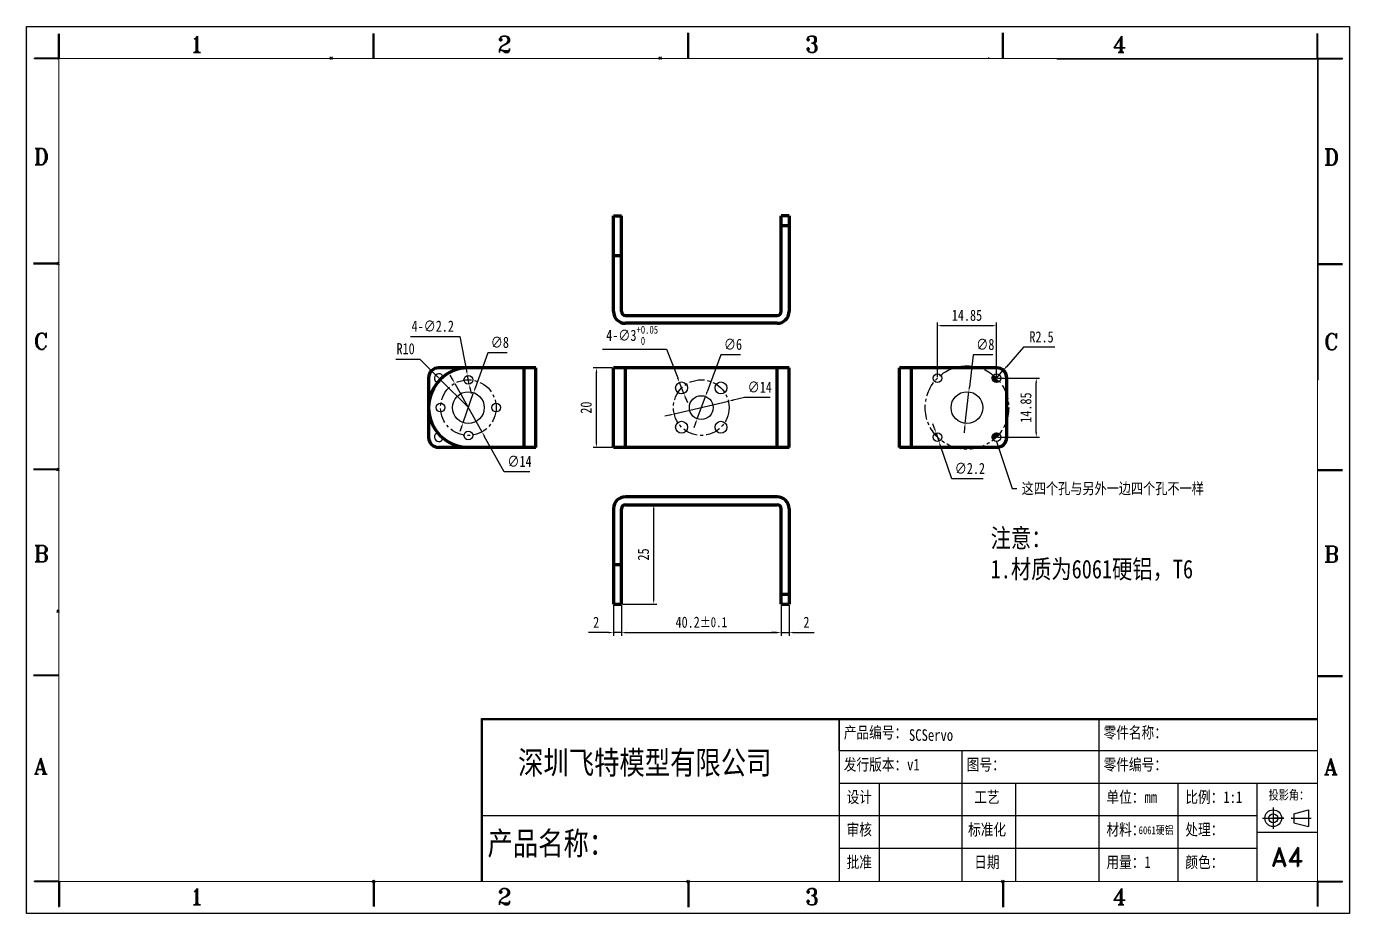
# Model space of a CAD drawing. Header units: millimetres. Extents: x 972 to 22744, y 47 to 2548.
# Drawn here: x 22411 to 22744, y 1876.1 to 2099.2 of the extents above; entities that cross this region are included whole.
import ezdxf

# ---------------------------------------------------------------- set-up
doc = ezdxf.new("R2010")
doc.units = ezdxf.units.MM
doc.header["$LTSCALE"] = 10
doc.header["$PDMODE"] = 3
doc.header["$PDSIZE"] = 0.3125
doc.linetypes.add('CENTER', pattern=[0.6, 0.375, -0.075, 0.075, -0.075])
doc.layers.get('0').update_dxf_attribs({"linetype": 'CONTINUOUS'})
doc.layers.get('Defpoints').update_dxf_attribs({"linetype": 'CONTINUOUS'})
for name, color, linetype in [('02___PRT_ALL_AXES', 7, 'CONTINUOUS'), ('1轮廓实线层', 7, 'CONTINUOUS'), ('Layer1', 7, 'CONTINUOUS')]:
    doc.layers.add(name, color=color, linetype=linetype)
doc.layers.add('7_ALL_FEATURES', color=7, linetype='CONTINUOUS', lineweight=100)
doc.layers.add('图框', color=7, linetype='CONTINUOUS', lineweight=30)
doc.styles.add('ROMAND', font='romand.shx')
doc.styles.add('ROMANT', font='romant.shx')
doc.styles.get("Standard").update_dxf_attribs({"font": 'txt', "width": 0.8})
doc.dimstyles.new('lqq', dxfattribs={"dimscale": 0.8, "dimtxt": 3.5, "dimasz": 1.5, "dimexe": 1, "dimexo": 0.3, "dimgap": 1.5, "dimtad": 1, "dimtoh": 1, "dimdsep": 46, "dimtxsty": 'Standard', "dimcen": 2.5, "dimclrd": 4, "dimclre": 4, "dimclrt": 3, "dimazin": 2, "dimtfac": 0.714286, "dimtmove": 0, "dimatfit": 3, "dimfxl": 0, "dimtolj": 1, "dimtzin": 0, "dimlwd": -1, "dimlwe": -1, "dimarcsym": 0})

# ---------------------------------------------------------------- blocks, each defined once
blk = doc.blocks.new('*D11')
at = {"layer": '1轮廓实线层', "color": 4}
for p, q in [((22518.22, 2010.48), (22517.63, 2011.53)), ((22518.8, 2009.43), (22525.66, 1997.22)), ((22531.28, 1987.21), (22526.24, 1996.18)), ((22537.71, 1987.21), (22531.28, 1987.21))]:
    blk.add_line(p, q, dxfattribs=at)
at = {"layer": '1轮廓实线层', "color": 4, "lineweight": -3}
for points in [[(22518.39, 2010.58), (22518.04, 2010.38), (22518.8, 2009.43)], [(22526.42, 1996.28), (22526.07, 1996.08), (22525.66, 1997.22)]]:
    blk.add_solid(points, dxfattribs=at)
at = {"layer": 'Defpoints', "color": 0, "lineweight": -3}
for p in [(22518.8, 2009.43), (22525.66, 1997.22)]:
    blk.add_point(p, dxfattribs=at)
at = {"layer": '1轮廓实线层', "color": 3, "lineweight": -3, "insert": (22535.09, 1989.81), "char_height": 2.8, "attachment_point": 5}
blk.add_mtext('\\A1;∅14', dxfattribs=at)
blk = doc.blocks.new('*D12')
at = {"layer": '1轮廓实线层', "color": 4}
for p, q in [((22561.98, 1978.9), (22569.67, 1978.9)), ((22568.87, 1955.1), (22568.87, 1977.7)), ((22560.98, 1953.9), (22569.67, 1953.9))]:
    blk.add_line(p, q, dxfattribs=at)
at = {"layer": '1轮廓实线层', "color": 4, "lineweight": -3}
for points in [[(22568.67, 1977.7), (22569.07, 1977.7), (22568.87, 1978.9)], [(22568.67, 1955.1), (22569.07, 1955.1), (22568.87, 1953.9)]]:
    blk.add_solid(points, dxfattribs=at)
at = {"layer": 'Defpoints', "color": 0, "lineweight": -3}
for p in [(22561.74, 1978.9), (22568.87, 1978.9), (22560.74, 1953.9)]:
    blk.add_point(p, dxfattribs=at)
at = {"layer": '1轮廓实线层', "color": 3, "lineweight": -3, "insert": (22566.27, 1966.4), "char_height": 2.8, "attachment_point": 5, "rotation": 90}
blk.add_mtext('\\A1;25', dxfattribs=at)
blk = doc.blocks.new('*D13')
at = {"layer": '1轮廓实线层', "color": 4}
for p, q in [((22556.02, 2017.99), (22572.05, 2017.99)), ((22572.05, 2017.99), (22574.9, 2010.79)), ((22576.44, 2006.88), (22575.34, 2009.67)), ((22576.88, 2005.77), (22577.33, 2004.65))]:
    blk.add_line(p, q, dxfattribs=at)
at = {"layer": '1轮廓实线层', "color": 4, "lineweight": -3}
for points in [[(22575.08, 2010.86), (22574.71, 2010.72), (22575.34, 2009.67)], [(22577.07, 2005.84), (22576.7, 2005.69), (22576.44, 2006.88)]]:
    blk.add_solid(points, dxfattribs=at)
at = {"layer": 'Defpoints', "color": 0, "lineweight": -3}
for p in [(22575.34, 2009.67), (22576.44, 2006.88)]:
    blk.add_point(p, dxfattribs=at)
at = {"layer": '1轮廓实线层', "color": 3, "lineweight": -3, "insert": (22563.44, 2021.52), "char_height": 2.8, "attachment_point": 5}
blk.add_mtext('\\A1;4-∅3{\\H2.000001;\\S+0.05^  0;}', dxfattribs=at)
blk = doc.blocks.new('*D14')
at = {"layer": '1轮廓实线层', "color": 4}
for p, q in [((22574.03, 2001.73), (22587.66, 2004.93)), ((22591.74, 2005.89), (22588.82, 2005.2)), ((22598.17, 2005.89), (22591.74, 2005.89)), ((22572.86, 2001.45), (22571.69, 2001.18))]:
    blk.add_line(p, q, dxfattribs=at)
at = {"layer": '1轮廓实线层', "color": 4, "lineweight": -3}
for points in [[(22588.78, 2005.4), (22588.87, 2005.01), (22587.66, 2004.93)], [(22572.81, 2001.65), (22572.9, 2001.26), (22574.03, 2001.73)]]:
    blk.add_solid(points, dxfattribs=at)
at = {"layer": 'Defpoints', "color": 0, "lineweight": -3}
for p in [(22587.66, 2004.93), (22574.03, 2001.73)]:
    blk.add_point(p, dxfattribs=at)
at = {"layer": '1轮廓实线层', "color": 3, "lineweight": -3, "insert": (22595.55, 2008.49), "char_height": 2.8, "attachment_point": 5}
blk.add_mtext('\\A1;∅14', dxfattribs=at)
blk = doc.blocks.new('*D15')
at = {"layer": '1轮廓实线层', "color": 4}
for p, q in [((22585.74, 2016.63), (22582.29, 2007.27)), ((22590.67, 2016.63), (22585.74, 2016.63)), ((22579.8, 2000.51), (22581.88, 2006.14)), ((22579.39, 1999.39), (22578.97, 1998.26))]:
    blk.add_line(p, q, dxfattribs=at)
at = {"layer": '1轮廓实线层', "color": 4, "lineweight": -3}
for points in [[(22582.1, 2007.34), (22582.48, 2007.2), (22581.88, 2006.14)], [(22579.2, 1999.46), (22579.58, 1999.32), (22579.8, 2000.51)]]:
    blk.add_solid(points, dxfattribs=at)
at = {"layer": 'Defpoints', "color": 0, "lineweight": -3}
for p in [(22581.88, 2006.14), (22579.8, 2000.51)]:
    blk.add_point(p, dxfattribs=at)
at = {"layer": '1轮廓实线层', "color": 3, "lineweight": -3, "insert": (22588.81, 2019.23), "char_height": 2.8, "attachment_point": 5}
blk.add_mtext('\\A1;∅6', dxfattribs=at)
blk = doc.blocks.new('*D16')
at = {"layer": '1轮廓实线层', "color": 4}
for p, q in [((22661.89, 2018.5), (22657.63, 2013.62)), ((22669.81, 2018.5), (22661.89, 2018.5)), ((22655.19, 2010.83), (22656.84, 2012.71))]:
    blk.add_line(p, q, dxfattribs=at)
at = {"layer": '1轮廓实线层', "color": 4, "lineweight": -3}
blk.add_solid([(22657.48, 2013.75), (22657.78, 2013.48), (22656.84, 2012.71)], dxfattribs=at)
at = {"layer": 'Defpoints', "color": 0, "lineweight": -3}
for p in [(22655.19, 2010.83), (22656.84, 2012.71)]:
    blk.add_point(p, dxfattribs=at)
at = {"layer": '1轮廓实线层', "color": 3, "lineweight": -3, "insert": (22666.45, 2021.1), "char_height": 2.8, "attachment_point": 5}
blk.add_mtext('\\A1;R2.5', dxfattribs=at)
blk = doc.blocks.new('*D17')
at = {"layer": '1轮廓实线层', "color": 4}
for p, q in [((22639.52, 1998.08), (22639.13, 1999.21)), ((22639.91, 1996.94), (22640.62, 1994.86)), ((22643.86, 1985.42), (22641.01, 1993.73)), ((22651.78, 1985.42), (22643.86, 1985.42))]:
    blk.add_line(p, q, dxfattribs=at)
at = {"layer": '1轮廓实线层', "color": 4, "lineweight": -3}
for points in [[(22639.71, 1998.14), (22639.33, 1998.01), (22639.91, 1996.94)], [(22641.2, 1993.79), (22640.82, 1993.66), (22640.62, 1994.86)]]:
    blk.add_solid(points, dxfattribs=at)
at = {"layer": 'Defpoints', "color": 0, "lineweight": -3}
for p in [(22639.91, 1996.94), (22640.62, 1994.86)]:
    blk.add_point(p, dxfattribs=at)
at = {"layer": '1轮廓实线层', "color": 3, "lineweight": -3, "insert": (22648.42, 1988.02), "char_height": 2.8, "attachment_point": 5}
blk.add_mtext('\\A1;∅2.2', dxfattribs=at)
blk = doc.blocks.new('*D18')
at = {"layer": '1轮廓实线层', "color": 4}
for p, q in [((22640.27, 2010.99), (22640.27, 2024.74)), ((22655.12, 2010.99), (22655.12, 2024.74)), ((22653.92, 2023.94), (22641.47, 2023.94))]:
    blk.add_line(p, q, dxfattribs=at)
at = {"layer": '1轮廓实线层', "color": 4, "lineweight": -3}
for points in [[(22641.47, 2024.14), (22641.47, 2023.74), (22640.27, 2023.94)], [(22653.92, 2024.14), (22653.92, 2023.74), (22655.12, 2023.94)]]:
    blk.add_solid(points, dxfattribs=at)
at = {"layer": 'Defpoints', "color": 0, "lineweight": -3}
for p in [(22640.27, 2023.94), (22640.27, 2010.75), (22655.12, 2010.75)]:
    blk.add_point(p, dxfattribs=at)
at = {"layer": '1轮廓实线层', "color": 3, "lineweight": -3, "insert": (22647.69, 2026.54), "char_height": 2.8, "attachment_point": 5}
blk.add_mtext('\\A1;14.85', dxfattribs=at)
blk = doc.blocks.new('*D19')
at = {"layer": '1轮廓实线层', "color": 4}
for p, q in [((22655.36, 2010.75), (22665.92, 2010.75)), ((22665.12, 1997.1), (22665.12, 2009.55)), ((22655.36, 1995.9), (22665.92, 1995.9))]:
    blk.add_line(p, q, dxfattribs=at)
at = {"layer": '1轮廓实线层', "color": 4, "lineweight": -3}
for points in [[(22664.92, 2009.55), (22665.32, 2009.55), (22665.12, 2010.75)], [(22664.92, 1997.1), (22665.32, 1997.1), (22665.12, 1995.9)]]:
    blk.add_solid(points, dxfattribs=at)
at = {"layer": 'Defpoints', "color": 0, "lineweight": -3}
for p in [(22655.12, 2010.75), (22665.12, 2010.75), (22655.12, 1995.9)]:
    blk.add_point(p, dxfattribs=at)
at = {"layer": '1轮廓实线层', "color": 3, "lineweight": -3, "insert": (22662.52, 2003.33), "char_height": 2.8, "attachment_point": 5, "rotation": 90}
blk.add_mtext('\\A1;14.85', dxfattribs=at)
blk = doc.blocks.new('*D20')
at = {"layer": '1轮廓实线层', "color": 4}
for p, q in [((22649.24, 2016.6), (22648.3, 2008.49)), ((22654.18, 2016.6), (22649.24, 2016.6)), ((22647.23, 1999.36), (22648.16, 2007.3)), ((22647.09, 1998.16), (22646.95, 1996.97))]:
    blk.add_line(p, q, dxfattribs=at)
at = {"layer": '1轮廓实线层', "color": 4, "lineweight": -3}
for points in [[(22648.1, 2008.52), (22648.49, 2008.47), (22648.16, 2007.3)], [(22646.89, 1998.19), (22647.29, 1998.14), (22647.23, 1999.36)]]:
    blk.add_solid(points, dxfattribs=at)
at = {"layer": 'Defpoints', "color": 0, "lineweight": -3}
for p in [(22648.16, 2007.3), (22647.23, 1999.36)]:
    blk.add_point(p, dxfattribs=at)
at = {"layer": '1轮廓实线层', "color": 3, "lineweight": -3, "insert": (22652.31, 2019.2), "char_height": 2.8, "attachment_point": 5}
blk.add_mtext('\\A1;∅8', dxfattribs=at)
blk = doc.blocks.new('*D21')
at = {"layer": '1轮廓实线层', "color": 4}
for p, q in [((22504.01, 2015.52), (22510.06, 2015.52)), ((22510.06, 2015.52), (22514.32, 2011.26)), ((22522.23, 2003.33), (22515.17, 2010.41))]:
    blk.add_line(p, q, dxfattribs=at)
at = {"layer": '1轮廓实线层', "color": 4, "lineweight": -3}
blk.add_solid([(22514.46, 2011.4), (22514.18, 2011.11), (22515.17, 2010.41)], dxfattribs=at)
at = {"layer": 'Defpoints', "color": 0, "lineweight": -3}
for p in [(22515.17, 2010.41), (22522.23, 2003.33)]:
    blk.add_point(p, dxfattribs=at)
at = {"layer": '1轮廓实线层', "color": 3, "lineweight": -3, "insert": (22506.44, 2018.12), "char_height": 2.8, "attachment_point": 5}
blk.add_mtext('\\A1;R10', dxfattribs=at)
blk = doc.blocks.new('*D22')
at = {"layer": '1轮廓实线层', "color": 4}
for p, q in [((22507.67, 2021.2), (22520.07, 2021.2)), ((22520.07, 2021.2), (22521.78, 2012.58)), ((22522.45, 2009.25), (22522.02, 2011.41)), ((22522.68, 2008.07), (22522.91, 2006.9))]:
    blk.add_line(p, q, dxfattribs=at)
at = {"layer": '1轮廓实线层', "color": 4, "lineweight": -3}
for points in [[(22521.98, 2012.62), (22521.58, 2012.55), (22522.02, 2011.41)], [(22522.88, 2008.11), (22522.48, 2008.03), (22522.45, 2009.25)]]:
    blk.add_solid(points, dxfattribs=at)
at = {"layer": 'Defpoints', "color": 0, "lineweight": -3}
for p in [(22522.02, 2011.41), (22522.45, 2009.25)]:
    blk.add_point(p, dxfattribs=at)
at = {"layer": '1轮廓实线层', "color": 3, "lineweight": -3, "insert": (22513.27, 2023.8), "char_height": 2.8, "attachment_point": 5}
blk.add_mtext('\\A1;4-∅2.2', dxfattribs=at)
blk = doc.blocks.new('*D23')
at = {"layer": '1轮廓实线层', "color": 4}
for p, q in [((22527.09, 2017.13), (22523.96, 2008.23)), ((22532.02, 2017.13), (22527.09, 2017.13)), ((22520.9, 1999.56), (22523.56, 2007.1)), ((22520.5, 1998.42), (22520.11, 1997.29))]:
    blk.add_line(p, q, dxfattribs=at)
at = {"layer": '1轮廓实线层', "color": 4, "lineweight": -3}
for points in [[(22523.77, 2008.3), (22524.14, 2008.17), (22523.56, 2007.1)], [(22520.32, 1998.49), (22520.69, 1998.36), (22520.9, 1999.56)]]:
    blk.add_solid(points, dxfattribs=at)
at = {"layer": 'Defpoints', "color": 0, "lineweight": -3}
for p in [(22523.56, 2007.1), (22520.9, 1999.56)]:
    blk.add_point(p, dxfattribs=at)
at = {"layer": '1轮廓实线层', "color": 3, "lineweight": -3, "insert": (22530.15, 2019.73), "char_height": 2.8, "attachment_point": 5}
blk.add_mtext('\\A1;∅8', dxfattribs=at)
blk = doc.blocks.new('*D24')
at = {"layer": '1轮廓实线层', "color": 4}
for p, q in [((22558.5, 2013.33), (22553.66, 2013.33)), ((22554.46, 1994.53), (22554.46, 2012.13)), ((22558.5, 1993.33), (22553.66, 1993.33))]:
    blk.add_line(p, q, dxfattribs=at)
at = {"layer": '1轮廓实线层', "color": 4, "lineweight": -3}
for points in [[(22554.26, 2012.13), (22554.66, 2012.13), (22554.46, 2013.33)], [(22554.26, 1994.53), (22554.66, 1994.53), (22554.46, 1993.33)]]:
    blk.add_solid(points, dxfattribs=at)
at = {"layer": 'Defpoints', "color": 0, "lineweight": -3}
for p in [(22554.46, 2013.33), (22558.74, 2013.33), (22558.74, 1993.33)]:
    blk.add_point(p, dxfattribs=at)
at = {"layer": '1轮廓实线层', "color": 3, "lineweight": -3, "insert": (22551.86, 2003.33), "char_height": 2.8, "attachment_point": 5, "rotation": 90}
blk.add_mtext('\\A1;20', dxfattribs=at)
blk = doc.blocks.new('*D25')
at = {"layer": '1轮廓实线层', "color": 4}
for p, q in [((22600.94, 1953.42), (22600.94, 1945.94)), ((22602.94, 1953.66), (22602.94, 1945.94)), ((22599.74, 1946.74), (22598.54, 1946.74)), ((22600.94, 1946.74), (22602.94, 1946.74)), ((22604.14, 1946.74), (22609.23, 1946.74))]:
    blk.add_line(p, q, dxfattribs=at)
at = {"layer": '1轮廓实线层', "color": 4, "lineweight": -3}
for points in [[(22599.74, 1946.94), (22599.74, 1946.54), (22600.94, 1946.74)], [(22604.14, 1946.94), (22604.14, 1946.54), (22602.94, 1946.74)]]:
    blk.add_solid(points, dxfattribs=at)
at = {"layer": 'Defpoints', "color": 0, "lineweight": -3}
for p in [(22600.94, 1953.66), (22602.94, 1953.9), (22602.94, 1946.74)]:
    blk.add_point(p, dxfattribs=at)
at = {"layer": '1轮廓实线层', "color": 3, "lineweight": -3, "insert": (22607.29, 1949.34), "char_height": 2.8, "attachment_point": 5}
blk.add_mtext('\\A1;2', dxfattribs=at)
blk = doc.blocks.new('*D26')
at = {"layer": '1轮廓实线层', "color": 4}
for p, q in [((22558.74, 1953.66), (22558.74, 1945.94)), ((22560.74, 1953.66), (22560.74, 1945.94)), ((22557.54, 1946.74), (22552.45, 1946.74)), ((22560.74, 1946.74), (22558.74, 1946.74)), ((22561.94, 1946.74), (22563.14, 1946.74))]:
    blk.add_line(p, q, dxfattribs=at)
at = {"layer": '1轮廓实线层', "color": 4, "lineweight": -3}
for points in [[(22557.54, 1946.94), (22557.54, 1946.54), (22558.74, 1946.74)], [(22561.94, 1946.94), (22561.94, 1946.54), (22560.74, 1946.74)]]:
    blk.add_solid(points, dxfattribs=at)
at = {"layer": 'Defpoints', "color": 0, "lineweight": -3}
for p in [(22558.74, 1953.9), (22560.74, 1953.9), (22558.74, 1946.74)]:
    blk.add_point(p, dxfattribs=at)
at = {"layer": '1轮廓实线层', "color": 3, "lineweight": -3, "insert": (22554.39, 1949.34), "char_height": 2.8, "attachment_point": 5}
blk.add_mtext('\\A1;2', dxfattribs=at)
blk = doc.blocks.new('*D27')
at = {"layer": '1轮廓实线层', "color": 4}
for p, q in [((22560.74, 1953.66), (22560.74, 1945.94)), ((22600.94, 1953.66), (22600.94, 1945.94)), ((22561.94, 1946.74), (22599.74, 1946.74))]:
    blk.add_line(p, q, dxfattribs=at)
at = {"layer": '1轮廓实线层', "color": 4, "lineweight": -3}
for points in [[(22561.94, 1946.94), (22561.94, 1946.54), (22560.74, 1946.74)], [(22599.74, 1946.94), (22599.74, 1946.54), (22600.94, 1946.74)]]:
    blk.add_solid(points, dxfattribs=at)
at = {"layer": 'Defpoints', "color": 0, "lineweight": -3}
for p in [(22560.74, 1953.9), (22600.94, 1953.9), (22600.94, 1946.74)]:
    blk.add_point(p, dxfattribs=at)
at = {"layer": '1轮廓实线层', "color": 3, "lineweight": -3, "insert": (22580.84, 1949.34), "char_height": 2.8, "attachment_point": 5}
blk.add_mtext('\\A1;40.2{\\H2.520000;±0.1}', dxfattribs=at)

msp = doc.modelspace()

# ---------------------------------------------------------------- hatches: boundary and pattern name
at = {"lineweight": -3}
h = msp.add_hatch(color=256, dxfattribs=at)
h.paths.add_polyline_path([(22411.037, 2099.194), (22743.954, 2099.194), (22743.954, 1876.082), (22411.037, 1876.082)])
h.paths.add_polyline_path([(22411.271, 2098.96), (22743.72, 2098.96), (22743.72, 1876.315), (22411.271, 1876.315)], flags=16)
for points in [[(22736.011, 2097.442), (22735.777, 2097.442), (22735.777, 2091.251), (22736.011, 2091.251)], [(22419.331, 2097.325), (22419.097, 2097.325), (22419.097, 2091.134), (22419.331, 2091.134)], [(22419.214, 2091.251), (22413.023, 2091.251), (22413.023, 2091.017), (22419.214, 2091.017)], [(22742.202, 2091.251), (22736.011, 2091.251), (22736.011, 2091.017), (22742.202, 2091.017)], [(22413.023, 1884.258), (22413.023, 1884.025), (22419.214, 1884.025), (22419.214, 1884.258)], [(22419.097, 1877.834), (22419.331, 1877.834), (22419.331, 1884.025), (22419.097, 1884.025)], [(22736.011, 1884.025), (22735.777, 1884.025), (22735.777, 1877.834), (22736.011, 1877.834)], [(22742.202, 1884.258), (22736.011, 1884.258), (22736.011, 1884.025), (22742.202, 1884.025)]]:
    msp.add_hatch(color=256, dxfattribs=at).paths.add_polyline_path(points)

# ---------------------------------------------------------------- linework, layer by layer
for p, q in [((22411.037, 2099.194), (22743.954, 2099.194)), ((22411.037, 1876.082), (22411.037, 2099.194)), ((22498.267, 2091.017), (22498.267, 2097.442)), ((22498.501, 2091.017), (22498.501, 2097.442)), ((22577.437, 2091.134), (22577.437, 2097.559)), ((22577.671, 2091.134), (22577.671, 2097.559)), ((22656.607, 2091.134), (22656.607, 2097.559)), ((22656.841, 2091.134), (22656.841, 2097.559)), ((22735.777, 2091.251), (22735.777, 2097.442)), ((22736.011, 2091.017), (22736.011, 2097.442)), ((22743.954, 2099.194), (22743.954, 1876.082)), ((22419.097, 2090.9), (22419.097, 2097.325)), ((22419.331, 2091.134), (22419.331, 2097.325)), ((22419.448, 2091.251), (22413.023, 2091.251)), ((22413.023, 2091.017), (22413.023, 2091.251)), ((22419.214, 2091.017), (22413.023, 2091.017)), ((22487.842, 2091.251), (22487.608, 2091.251)), ((22570.604, 2091.251), (22570.37, 2091.251)), ((22653.249, 2091.251), (22653.015, 2091.251)), ((22735.777, 2091.251), (22742.202, 2091.251)), ((22736.011, 2091.017), (22742.202, 2091.017)), ((22742.202, 2091.017), (22742.202, 2091.251)), ((22419.214, 2039.678), (22412.79, 2039.678)), ((22419.214, 2039.444), (22412.79, 2039.444)), ((22418.981, 2039.444), (22418.981, 2039.678)), ((22735.777, 2039.561), (22742.202, 2039.561)), ((22735.777, 2039.327), (22742.202, 2039.327)), ((22419.214, 1987.871), (22412.79, 1987.871)), ((22419.214, 1987.638), (22412.79, 1987.638)), ((22418.981, 1987.638), (22418.981, 1987.871)), ((22735.777, 1987.755), (22742.202, 1987.755)), ((22735.777, 1987.521), (22742.202, 1987.521)), ((22418.981, 1951.999), (22418.981, 1952.233)), ((22419.214, 1936.065), (22412.79, 1936.065)), ((22419.214, 1935.831), (22412.79, 1935.831)), ((22735.777, 1935.948), (22742.202, 1935.948)), ((22735.777, 1935.714), (22742.202, 1935.714)), ((22615.503, 1916.966), (22615.503, 1924.909)), ((22680.875, 1925.143), (22680.875, 1884.258)), ((22735.777, 1916.966), (22615.503, 1916.966)), ((22646.449, 1908.789), (22646.449, 1916.966)), ((22735.777, 1908.789), (22615.503, 1908.789)), ((22625.637, 1908.789), (22625.637, 1884.258)), ((22646.42, 1908.789), (22646.42, 1884.258)), ((22659.893, 1908.789), (22659.893, 1884.258)), ((22700.733, 1908.789), (22700.733, 1884.258)), ((22720.591, 1908.789), (22720.591, 1884.258)), ((22724.748, 1902.732), (22724.748, 1897.381)), ((22729.902, 1901.188), (22733.594, 1902.148)), ((22729.902, 1901.188), (22729.902, 1898.925)), ((22733.594, 1902.148), (22733.594, 1897.966)), ((22720.591, 1900.612), (22525.748, 1900.612)), ((22722.073, 1900.057), (22727.423, 1900.057)), ((22727.423, 1900.057), (22724.748, 1900.057)), ((22729.271, 1900.057), (22734.264, 1900.057)), ((22729.465, 1900.057), (22729.375, 1900.057)), ((22729.902, 1898.925), (22733.594, 1897.966)), ((22720.591, 1896.524), (22735.777, 1896.524)), ((22720.591, 1892.435), (22615.503, 1892.435)), ((22419.214, 1884.258), (22413.023, 1884.258)), ((22413.023, 1884.025), (22413.023, 1884.258)), ((22419.448, 1884.025), (22413.023, 1884.025)), ((22419.097, 1884.258), (22419.097, 1877.834)), ((22419.331, 1884.025), (22419.331, 1877.834)), ((22498.267, 1884.258), (22498.267, 1877.834)), ((22498.501, 1884.258), (22498.501, 1877.834)), ((22577.437, 1884.142), (22577.437, 1877.717)), ((22577.671, 1884.142), (22577.671, 1877.717)), ((22656.607, 1884.142), (22656.607, 1877.717)), ((22656.841, 1884.142), (22656.841, 1877.717)), ((22735.777, 1884.025), (22735.777, 1877.834)), ((22735.777, 1884.025), (22742.202, 1884.025)), ((22736.011, 1884.258), (22736.011, 1877.834)), ((22736.011, 1884.258), (22742.202, 1884.258)), ((22742.202, 1884.025), (22742.202, 1884.258)), ((22419.097, 1877.834), (22419.331, 1877.834)), ((22743.954, 1876.082), (22411.037, 1876.082))]:
    msp.add_line(p, q, dxfattribs=at)
at = {"lineweight": -3, "const_width": 0.234}
msp.add_lwpolyline([(22419.214, 1884.142), (22735.894, 1884.142), (22735.894, 2091.134), (22419.214, 2091.134)], close=True, dxfattribs=at)
at = {"lineweight": -3}
for radius in [2.091, 1.131]:
    msp.add_circle((22724.748, 1900.057), radius, dxfattribs=at)
for p in [(22487.725, 2091.251), (22570.487, 2091.251), (22418.981, 2039.561), (22418.981, 1987.755), (22418.981, 1952.116), (22498.384, 1884.142), (22577.554, 1884.142), (22656.724, 1884.142)]:
    msp.add_point(p, dxfattribs=at)
at = {"layer": '02___PRT_ALL_AXES', "color": 7, "linetype": 'Continuous'}
for centre, radius in [((22522.23, 2010.329), 1.1), ((22640.268, 2010.753), 1.1), ((22655.117, 2010.753), 1.1), ((22515.23, 2003.329), 1.1), ((22522.23, 2003.329), 4), ((22529.23, 2003.329), 1.1), ((22647.693, 2003.329), 4), ((22522.23, 1996.329), 1.1), ((22640.268, 1995.904), 1.1), ((22655.117, 1995.904), 1.1)]:
    msp.add_circle(centre, radius, dxfattribs=at)
for centre, start, end in [((22514.806, 2010.753), 13.46194, 256.53806), ((22514.806, 1995.904), 103.46194, 346.53806)]:
    msp.add_arc(centre, 1.1, start, end, dxfattribs=at)
at = {"layer": '1轮廓实线层', "color": 1, "linetype": 'CENTER', "lineweight": -3}
for centre, radius in [((22647.693, 2003.329), 10.5), ((22522.23, 2003.329), 7), ((22580.841, 2003.329), 7)]:
    msp.add_circle(centre, radius, dxfattribs=at)
at = {"layer": '1轮廓实线层', "lineweight": -3}
for centre, radius in [((22575.891, 2008.278), 1.5), ((22585.79, 2008.278), 1.5), ((22580.841, 2003.329), 3), ((22575.891, 1998.379), 1.5), ((22585.79, 1998.379), 1.5)]:
    msp.add_circle(centre, radius, dxfattribs=at)
at = {"layer": '7_ALL_FEATURES', "color": 7, "linetype": 'Continuous'}
for p, q in [((22558.741, 2051.537), (22560.741, 2051.537)), ((22558.741, 2027.537), (22558.741, 2051.537)), ((22560.741, 2027.537), (22560.741, 2051.537)), ((22600.941, 2027.537), (22600.941, 2051.537)), ((22602.941, 2051.537), (22600.941, 2051.537)), ((22602.941, 2051.537), (22602.941, 2027.537)), ((22602.941, 2049.037), (22600.941, 2049.037)), ((22560.741, 2041.537), (22558.741, 2041.537)), ((22561.741, 2026.537), (22599.941, 2026.537)), ((22599.941, 2024.537), (22561.741, 2024.537)), ((22512.23, 2010.829), (22512.23, 1995.829)), ((22539.23, 2013.329), (22514.73, 2013.329)), ((22536.23, 1993.329), (22536.23, 2013.329)), ((22539.23, 1993.329), (22539.23, 2013.329)), ((22602.941, 2013.329), (22558.741, 2013.329)), ((22558.741, 1993.329), (22558.741, 2013.329)), ((22561.741, 1993.329), (22561.741, 2013.329)), ((22599.941, 1993.329), (22599.941, 2013.329)), ((22602.941, 1993.329), (22602.941, 2013.329)), ((22655.193, 2013.329), (22630.693, 2013.329)), ((22630.693, 1993.329), (22630.693, 2013.329)), ((22633.693, 1993.329), (22633.693, 2013.329)), ((22657.693, 1995.829), (22657.693, 2010.829)), ((22539.23, 1993.329), (22514.73, 1993.329)), ((22602.941, 1993.329), (22558.741, 1993.329)), ((22655.193, 1993.329), (22630.693, 1993.329)), ((22599.941, 1980.904), (22561.741, 1980.904)), ((22558.741, 1977.904), (22558.741, 1953.904)), ((22560.741, 1953.904), (22560.741, 1977.904)), ((22561.741, 1978.904), (22599.941, 1978.904)), ((22600.941, 1953.904), (22600.941, 1977.904)), ((22602.941, 1977.904), (22602.941, 1953.904)), ((22558.741, 1963.904), (22560.741, 1963.904)), ((22600.941, 1956.404), (22602.941, 1956.404)), ((22558.741, 1953.904), (22560.741, 1953.904)), ((22600.941, 1953.904), (22602.941, 1953.904))]:
    msp.add_line(p, q, dxfattribs=at)
for centre, radius, start, end in [((22561.741, 2027.537), 3, 180, 270), ((22561.741, 2027.537), 1, 180, 270), ((22599.941, 2027.537), 3, 270, 0), ((22599.941, 2027.537), 1, 270, 0), ((22522.23, 2003.329), 10, 90, 270), ((22514.73, 2010.829), 2.5, 90, 180), ((22647.693, 2003.329), 10, 39.62156, 50.37844), ((22655.193, 2010.829), 2.5, 0, 90), ((22514.73, 1995.829), 2.5, 180, 270), ((22647.693, 2003.329), 10, 309.62156, 320.37844), ((22655.193, 1995.829), 2.5, 270, 0), ((22561.741, 1977.904), 3, 90, 180), ((22599.941, 1977.904), 3, 0, 90), ((22561.741, 1977.904), 1, 90, 180), ((22599.941, 1977.904), 1, 0, 90)]:
    msp.add_arc(centre, radius, start, end, dxfattribs=at)
at = {"layer": 'Layer1', "lineweight": -3}
for p, q in [((22525.514, 1925.143), (22735.777, 1925.143)), ((22525.514, 1884.258), (22525.514, 1925.143)), ((22525.748, 1924.909), (22735.777, 1924.909)), ((22525.748, 1884.258), (22525.748, 1924.909)), ((22615.503, 1925.143), (22615.503, 1884.258))]:
    msp.add_line(p, q, dxfattribs=at)
at = {"layer": '图框', "lineweight": -3}
for p, q in [((22670.266, 2091.017), (22693.274, 2091.017)), ((22670.266, 2091.017), (22736.011, 2091.017)), ((22736.011, 2091.017), (22736.011, 2010.252))]:
    msp.add_line(p, q, dxfattribs=at)

# ---------------------------------------------------------------- texts
at = {"lineweight": -3}
for s, height, style, p in [('1', 4.088, 'ROMANT', (22452.189, 2092.669)), ('2', 4.088, 'ROMANT', (22529.578, 2092.669)), ('3', 4.088, 'ROMANT', (22606.966, 2092.669)), ('4', 4.088, 'ROMANT', (22684.355, 2092.669)), ('D', 4.088, 'ROMANT', (22412.877, 2064.415)), ('D', 4.088, 'ROMANT', (22737.506, 2064.298)), ('C', 4.088, 'ROMANT', (22412.877, 2017.982)), ('C', 4.088, 'ROMANT', (22737.506, 2017.865)), ('B', 4.088, 'ROMANT', (22412.877, 1964.54)), ('B', 4.088, 'ROMANT', (22737.506, 1964.423)), ('A', 4.088, 'ROMANT', (22412.877, 1911.098)), ('A', 4.088, 'ROMANT', (22737.506, 1910.981)), ('A4', 4.6725, 'ROMAND', (22724.219, 1888.033)), ('1', 4.088, 'ROMANT', (22452.189, 1878.261)), ('2', 4.088, 'ROMANT', (22529.578, 1878.261)), ('3', 4.088, 'ROMANT', (22606.966, 1878.261)), ('4', 4.088, 'ROMANT', (22684.355, 1878.261))]:
    msp.add_text(s, height=height, dxfattribs=dict(at, style=style)).set_placement(p)
at = {"lineweight": -3, "attachment_point": 1}
for s, insert, char_height, width in [('{\\fSimSun|b0|i0|c134|p2;注意：\\P1.材质为6061硬铝，}T6', (22653.655, 1972.842), 4.67251, 64.35422), ('\\f宋体|b0|i0|c134|p2;产品编号：', (22616.694, 1923.066), 2.92032, 23.36256), ('SCServo', (22633.085, 1922.429), 2.9203, 23.36256), ('{\\fSimSun|b0|i0|c134|p2;零件名称：}', (22682.066, 1923.066), 2.92032, 40.22139), ('{\\fSimSun|b0|i0|c134|p2;深圳飞特模型有限公司}', (22534.752, 1916.946), 5.84064, 69.36788), ('{\\fSimSun|b0|i0|c134|p2;发行版本：}v1{\\fSimSun|b0|i0|c134|p2;}', (22616.694, 1915.006), 2.92032, 23.36256), ('\\f宋体|b0|i0|c134|p2;图号：', (22647.64, 1915.006), 2.92032, 23.36256), ('\\f宋体|b0|i0|c134|p2;零件编号：', (22682.066, 1915.006), 2.92032, 23.36256), ('\\f宋体|b0|i0|c134|p2;设计', (22617.413, 1906.829), 2.92032, 23.36256), ('\\f宋体|b0|i0|c134|p2;工艺', (22649.529, 1906.829), 2.92032, 23.36256), ('{\\fSimSun|b0|i0|c134|p2;单位：}mm{\\fSimSun|b0|i0|c134|p2;}', (22682.785, 1906.829), 2.92032, 23.36256), ('{\\fSimSun|b0|i0|c134|p2;比例：1:1}', (22702.643, 1906.829), 2.92032, 23.36256), ('\\f宋体|b0|i0|c134|p2;投影角：', (22723.586, 1907.086), 2.33626, 23.36256), ('\\f宋体|b0|i0|c134|p2;审核', (22617.413, 1898.652), 2.92032, 23.36256), ('\\f宋体|b0|i0|c134|p2;标准化', (22647.971, 1898.652), 2.92032, 23.36256), ('{\\fSimSun|b0|i0|c134|p2;材料：}', (22682.785, 1898.652), 2.92032, 23.36256), ('{\\fSimSun|b0|i0|c134|p2;6061硬铝}', (22690.894, 1898.023), 1.98582, 15.88654), ('\\f宋体|b0|i0|c134|p2;处理：', (22702.643, 1898.652), 2.92032, 23.36256), ('\\f宋体|b0|i0|c134|p2;产品名称：', (22527.054, 1896.651), 5.84064, 69.36788), ('\\f宋体|b0|i0|c134|p2;批准', (22617.413, 1890.475), 2.92032, 23.36256), ('\\f宋体|b0|i0|c134|p2;日期', (22649.529, 1890.475), 2.92032, 23.36256), ('{\\fSimSun|b0|i0|c134|p2;用量：1}', (22682.785, 1890.475), 2.92032, 23.36256), ('\\f宋体|b0|i0|c134|p2;颜色：', (22702.643, 1890.475), 2.92032, 23.36256)]:
    msp.add_mtext(s, dxfattribs=dict(at, insert=insert, char_height=char_height, width=width))
at = {"layer": '1轮廓实线层', "color": 3, "lineweight": -3, "insert": (22661.458, 1984.401), "char_height": 2.8, "attachment_point": 1}
msp.add_mtext('{\\fSimSun|b0|i0|c134|p54;这四个孔与另外一边四个孔不一样}', dxfattribs=at)

# ---------------------------------------------------------------- dimensions: what is measured, and where the dimension line sits
at = {"layer": '1轮廓实线层', "lineweight": -3}
for base, p1, p2, picture, middle in [((22640.268, 2023.938), (22655.117, 2010.753), (22640.268, 2010.753), '*D18', (22647.693, 2026.538)), ((22558.741, 1946.738), (22560.741, 1953.904), (22558.741, 1953.904), '*D26', (22554.394, 1949.338)), ((22602.941, 1946.738), (22600.941, 1953.664), (22602.941, 1953.904), '*D25', (22607.287, 1949.338))]:
    dim = msp.add_linear_dim(base=base, p1=p1, p2=p2, dimstyle='lqq', dxfattribs=at)
    dim.commit()
    dim.dimension.update_dxf_attribs({"geometry": picture, "text_midpoint": middle})
dim = msp.add_diameter_dim_2p(p1=(22522.445, 2009.25), p2=(22522.015, 2011.407), text='4-<>', dimstyle='lqq', dxfattribs=at)
dim.commit()
dim.dimension.update_dxf_attribs({"geometry": '*D22', "text_midpoint": (22513.265, 2021.195), "dimtype": 163})
dim = msp.add_diameter_dim_2p(p1=(22576.443, 2006.884), p2=(22575.339, 2009.673), text='4-<>', dimstyle='lqq', override={"dimtol": 1, "dimtp": 0.05, "dimtzin": 8}, dxfattribs=at)
dim.commit()
dim.dimension.update_dxf_attribs({"geometry": '*D13', "text_midpoint": (22563.436, 2017.99), "dimtype": 163})
for p1, p2, picture, middle in [((22520.903, 1999.555), (22523.558, 2007.102), '*D23', (22530.152, 2017.131)), ((22579.804, 2000.514), (22581.878, 2006.144), '*D15', (22588.808, 2016.633)), ((22647.228, 1999.356), (22648.157, 2007.302), '*D20', (22652.31, 2016.6)), ((22518.804, 2009.433), (22525.657, 1997.225), '*D11', (22535.093, 1987.208)), ((22574.026, 2001.727), (22587.655, 2004.93), '*D14', (22591.739, 2005.889)), ((22639.911, 1996.945), (22640.625, 1994.863), '*D17', (22648.42, 1985.423))]:
    dim = msp.add_diameter_dim_2p(p1=p1, p2=p2, dimstyle='lqq', dxfattribs=at)
    dim.commit()
    dim.dimension.update_dxf_attribs({"geometry": picture, "text_midpoint": middle, "dimtype": 163})
for center, mpoint, picture, middle in [((22655.193, 2010.829), (22656.837, 2012.712), '*D16', (22666.454, 2018.503)), ((22522.23, 2003.329), (22515.166, 2010.406), '*D21', (22506.436, 2015.52))]:
    dim = msp.add_radius_dim(center=center, mpoint=mpoint, dimstyle='lqq', dxfattribs=at)
    dim.commit()
    dim.dimension.update_dxf_attribs({"geometry": picture, "text_midpoint": middle, "dimtype": 164})
for base, p1, p2, picture, middle in [((22554.465, 2013.329), (22558.741, 1993.329), (22558.741, 2013.329), '*D24', (22551.865, 2003.329)), ((22665.123, 2010.753), (22655.117, 1995.904), (22655.117, 2010.753), '*D19', (22662.523, 2003.329)), ((22568.875, 1978.904), (22560.741, 1953.904), (22561.741, 1978.904), '*D12', (22566.275, 1966.404))]:
    dim = msp.add_linear_dim(base=base, p1=p1, p2=p2, angle=90, dimstyle='lqq', dxfattribs=at)
    dim.commit()
    dim.dimension.update_dxf_attribs({"geometry": picture, "text_midpoint": middle})
dim = msp.add_linear_dim(base=(22600.941, 1946.738), p1=(22560.741, 1953.904), p2=(22600.941, 1953.904), dimstyle='lqq', override={"dimgap": 1.5, "dimtol": 1, "dimlim": 0, "dimtp": 0.1, "dimtm": 0.1, "dimtfac": 0.9, "dimtzin": 8}, dxfattribs=at)
dim.commit()
dim.dimension.update_dxf_attribs({"geometry": '*D27', "text_midpoint": (22580.841, 1949.338)})

# ---------------------------------------------------------------- leaders
at = {"layer": '1轮廓实线层', "lineweight": -3, "annotation_type": 0, "has_hookline": 1, "hookline_direction": 0, "text_width": 47.488}
msp.add_leader([(22655.117, 1994.804), (22659.058, 1983.001), (22660.258, 1983.001)], dimstyle='lqq', override={"dimgap": 1.5, "dimtad": 0}, dxfattribs=at)

doc.saveas('drawing.dxf')
